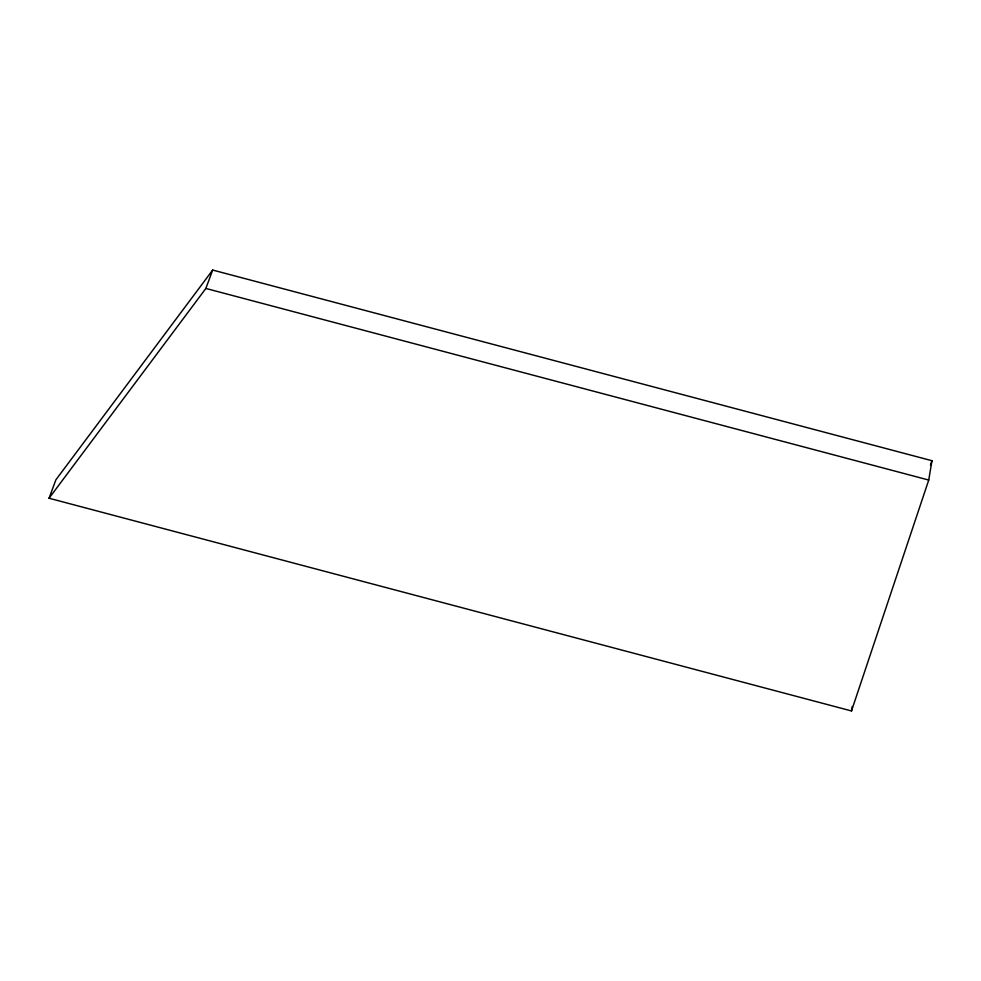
<?xml version="1.0" encoding="UTF-8"?>
<svg xmlns="http://www.w3.org/2000/svg" width="981" height="981" viewBox="0 0 981 981"><rect width="100%" height="100%" fill="white"/><g stroke="black" fill="none" stroke-linecap="round" stroke-linejoin="round"><path stroke-width="1.47" d="M851.496 710.955L928.737 480.052L931.95 460.714L212.681 270.045L55.868 479.856L49.05 498.238L851.496 710.955L852.244 706.492M930.491 465.068L931.95 460.714M49.05 498.238L205.863 288.439L212.681 270.045M205.863 288.439L928.737 480.052"/></g></svg>
